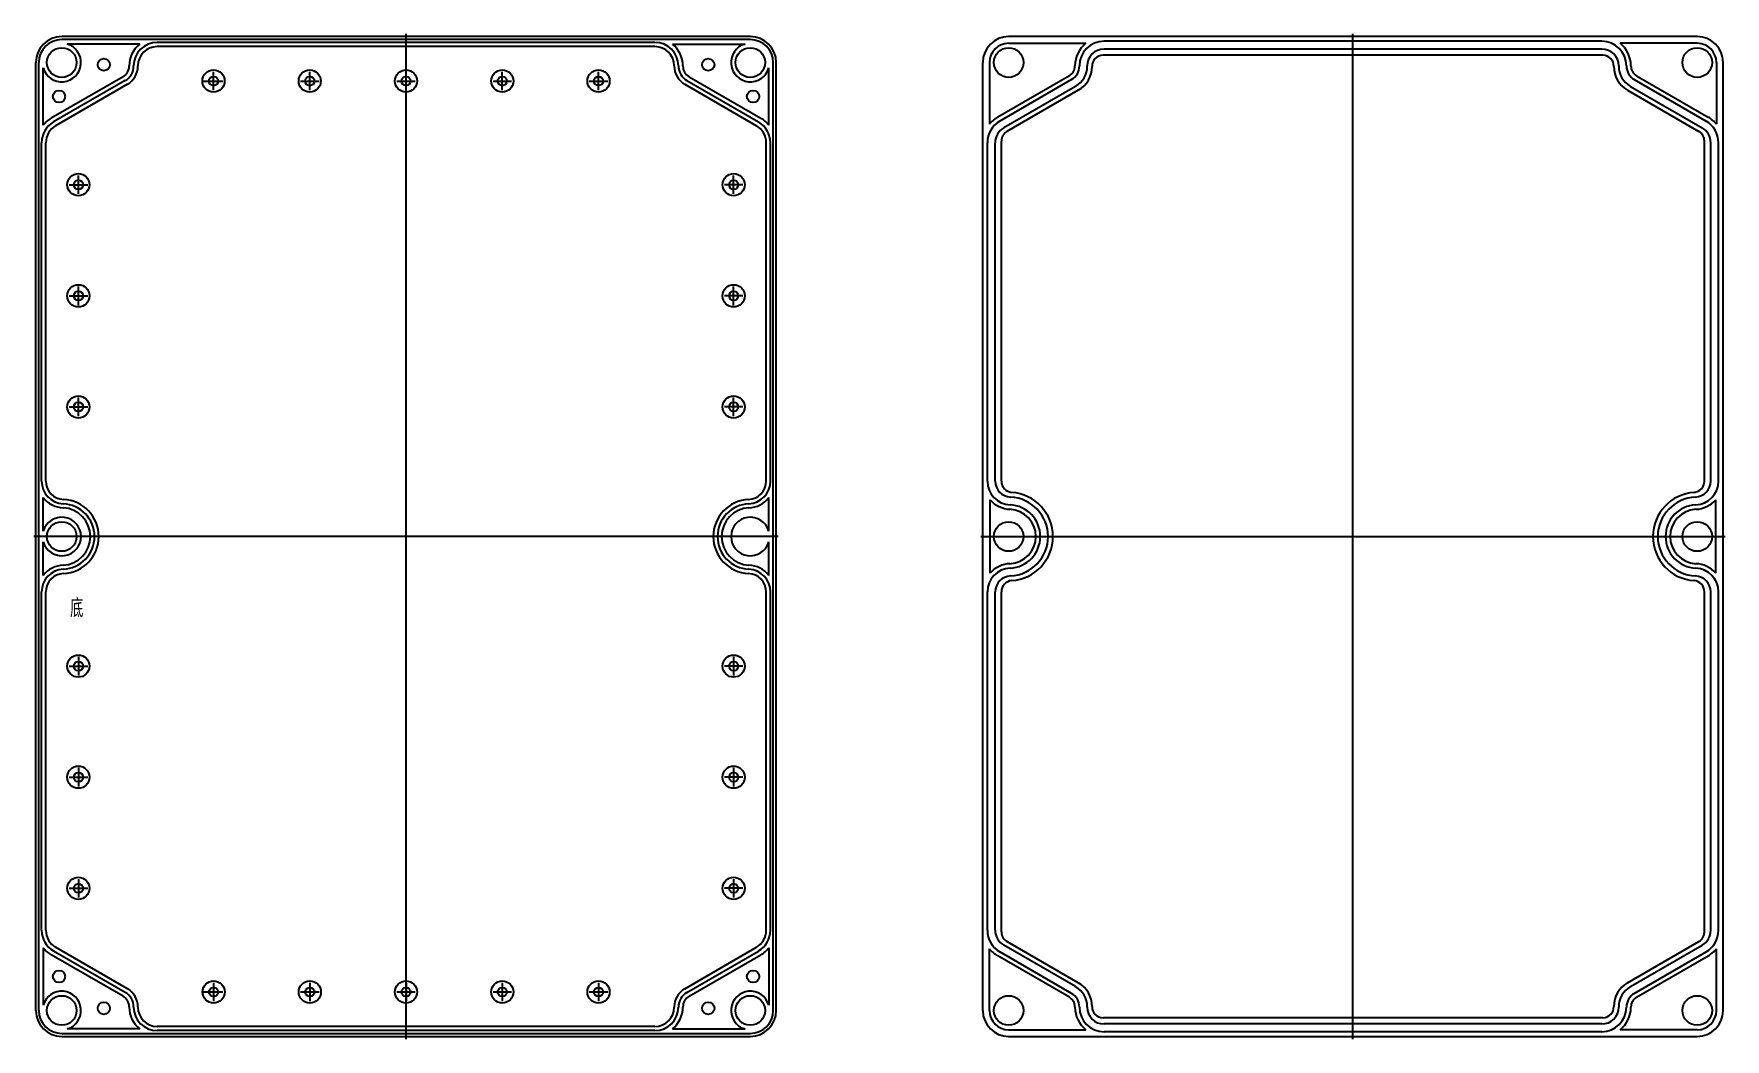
# Model space of a CAD drawing. Header units: millimetres. Extents: x 560 to 1168, y 309 to 1453.
# Drawn here: x 710.9 to 1167.8, y 308.5 to 580 of the extents above.
import ezdxf

# ---------------------------------------------------------------- set-up
doc = ezdxf.new("R2010")
doc.units = ezdxf.units.MM
doc.styles.get("Standard").update_dxf_attribs({"font": 'txt', "bigfont": 'gbcbig.shx'})

msp = doc.modelspace()

# ---------------------------------------------------------------- linework, layer by layer
for p, q in [((904.48, 579.26), (718.48, 579.26)), ((904.48, 578.46), (718.48, 578.46)), ((739.54, 577.26), (719.91, 577.26)), ((878.72, 577.71), (744.25, 577.71)), ((878.72, 576.56), (744.25, 576.56)), ((811.48, 308.51), (811.48, 580.01)), ((883.43, 577.26), (903.06, 577.26)), ((1160.27, 579.26), (974.27, 579.26)), ((974.27, 577.46), (995.1, 577.46)), ((1134.51, 578.01), (1000.04, 578.01)), ((1134.51, 575.91), (1000.04, 575.91)), ((1067.27, 308.51), (1067.27, 580.01)), ((1160.27, 577.46), (1139.45, 577.46)), ((711.48, 316.26), (711.48, 572.26)), ((712.28, 316.26), (712.28, 572.26)), ((736.7, 571.33), (736.7, 571.36)), ((737.9, 571.33), (737.9, 571.36)), ((739.05, 571.33), (739.05, 571.36)), ((883.92, 571.33), (883.92, 571.36)), ((885.07, 571.33), (885.07, 571.36)), ((886.27, 571.33), (886.27, 571.36)), ((910.68, 316.26), (910.68, 572.26)), ((911.48, 316.26), (911.48, 572.26)), ((967.27, 316.26), (967.27, 572.26)), ((969.07, 572.26), (969.07, 555.6)), ((992.19, 571.33), (992.19, 571.36)), ((993.39, 571.33), (993.39, 571.36)), ((995.49, 571.33), (995.49, 571.36)), ((996.79, 571.19), (996.79, 571.21)), ((1134.76, 574.21), (999.79, 574.21)), ((1137.76, 571.19), (1137.76, 571.21)), ((1139.06, 571.33), (1139.06, 571.36)), ((1141.16, 571.33), (1141.16, 571.36)), ((1142.36, 571.33), (1142.36, 571.36)), ((1165.47, 572.26), (1165.47, 555.6)), ((1167.27, 316.26), (1167.27, 572.26)), ((713.48, 555.37), (713.48, 570.84)), ((735.03, 568.43), (715.66, 557.25)), ((735.63, 567.39), (716.26, 556.21)), ((756.48, 567.26), (761.98, 567.26)), ((759.48, 564.76), (759.48, 569.76)), ((782.98, 567.26), (787.98, 567.26)), ((785.48, 564.76), (785.48, 569.76)), ((808.98, 567.26), (813.98, 567.26)), ((811.48, 564.76), (811.48, 569.76)), ((834.98, 567.26), (839.98, 567.26)), ((837.48, 564.76), (837.48, 569.76)), ((860.98, 567.26), (865.98, 567.26)), ((863.48, 564.76), (863.48, 569.76)), ((887.34, 567.39), (906.71, 556.21)), ((887.94, 568.43), (907.31, 557.25)), ((909.48, 555.37), (909.48, 570.84)), ((990.67, 568.69), (971.3, 557.51)), ((991.27, 567.65), (971.9, 556.47)), ((1143.28, 567.65), (1162.65, 556.47)), ((1143.88, 568.69), (1163.25, 557.51)), ((736.2, 566.39), (716.83, 555.21)), ((886.77, 566.39), (906.13, 555.21)), ((992.32, 565.83), (972.95, 554.65)), ((993.09, 564.78), (973.82, 553.65)), ((1141.46, 564.78), (1160.72, 553.65)), ((1142.23, 565.83), (1161.6, 554.65)), ((713.03, 459.24), (713.03, 550.62)), ((714.18, 459.24), (714.18, 550.62)), ((908.78, 459.24), (908.78, 550.62)), ((909.93, 459.24), (909.93, 550.62)), ((968.52, 459.24), (968.52, 550.62)), ((970.62, 459.24), (970.62, 550.62)), ((972.32, 459.18), (972.32, 551.05)), ((1162.22, 459.18), (1162.22, 551.05)), ((1163.92, 459.24), (1163.92, 550.62)), ((1166.02, 459.24), (1166.02, 550.62)), ((720.48, 539.26), (725.48, 539.26)), ((722.98, 536.76), (722.98, 541.76)), ((902.48, 539.26), (897.48, 539.26)), ((899.98, 536.76), (899.98, 541.76)), ((722.98, 506.76), (722.98, 511.76)), ((899.98, 506.76), (899.98, 511.76)), ((720.48, 509.26), (725.48, 509.26)), ((902.48, 509.26), (897.48, 509.26)), ((722.98, 476.76), (722.98, 481.76)), ((899.98, 476.76), (899.98, 481.76)), ((720.48, 479.26), (725.48, 479.26)), ((902.48, 479.26), (897.48, 479.26)), ((713.48, 445.69), (713.48, 454.77)), ((909.48, 445.69), (909.48, 454.77)), ((969.27, 444.26), (969.27, 454.15)), ((1165.27, 444.26), (1165.27, 454.15)), ((912.03, 444.26), (710.93, 444.26)), ((966.72, 444.26), (1167.82, 444.26)), ((969.27, 434.38), (969.27, 444.26)), ((1165.27, 434.38), (1165.27, 444.26)), ((713.48, 433.76), (713.48, 442.84)), ((909.48, 433.76), (909.48, 442.84)), ((713.03, 337.91), (713.03, 429.28)), ((714.18, 337.91), (714.18, 429.28)), ((908.78, 337.91), (908.78, 429.28)), ((909.93, 337.91), (909.93, 429.28)), ((968.52, 337.91), (968.52, 429.28)), ((970.62, 337.91), (970.62, 429.28)), ((972.32, 337.47), (972.32, 429.35)), ((1162.22, 337.47), (1162.22, 429.35)), ((1163.92, 337.91), (1163.92, 429.28)), ((1166.02, 337.91), (1166.02, 429.28)), ((722.98, 411.76), (722.98, 406.76)), ((899.98, 411.76), (899.98, 406.76)), ((720.48, 409.26), (725.48, 409.26)), ((902.48, 409.26), (897.48, 409.26)), ((720.48, 379.26), (725.48, 379.26)), ((722.98, 381.76), (722.98, 376.76)), ((902.48, 379.26), (897.48, 379.26)), ((899.98, 381.76), (899.98, 376.76)), ((720.48, 349.26), (725.48, 349.26)), ((722.98, 351.76), (722.98, 346.76)), ((902.48, 349.26), (897.48, 349.26)), ((899.98, 351.76), (899.98, 346.76)), ((992.32, 322.7), (972.95, 333.88)), ((993.09, 323.75), (973.82, 334.87)), ((1141.46, 323.75), (1160.72, 334.87)), ((1142.23, 322.7), (1161.6, 333.88)), ((713.48, 333.16), (713.48, 317.69)), ((735.03, 320.1), (715.66, 331.28)), ((735.63, 321.14), (716.26, 332.32)), ((736.2, 322.13), (716.83, 333.32)), ((886.77, 322.13), (906.13, 333.32)), ((887.34, 321.14), (906.71, 332.32)), ((887.94, 320.1), (907.31, 331.28)), ((909.48, 333.16), (909.48, 317.69)), ((969.07, 316.26), (969.07, 332.93)), ((990.67, 319.84), (971.3, 331.02)), ((991.27, 320.88), (971.9, 332.06)), ((1143.28, 320.88), (1162.65, 332.06)), ((1143.88, 319.84), (1163.25, 331.02)), ((1165.47, 316.26), (1165.47, 332.93)), ((756.5, 321.26), (762, 321.26)), ((759.5, 323.76), (759.5, 318.76)), ((783, 321.26), (788, 321.26)), ((785.5, 323.76), (785.5, 318.76)), ((808.98, 321.26), (813.98, 321.26)), ((811.48, 323.76), (811.48, 318.76)), ((834.98, 321.26), (839.98, 321.26)), ((837.48, 323.76), (837.48, 318.76)), ((860.98, 321.26), (865.98, 321.26)), ((863.48, 323.76), (863.48, 318.76)), ((736.7, 317.2), (736.7, 317.16)), ((737.9, 317.2), (737.9, 317.16)), ((739.05, 317.2), (739.05, 317.16)), ((883.92, 317.2), (883.92, 317.16)), ((885.07, 317.2), (885.07, 317.16)), ((886.27, 317.2), (886.27, 317.16)), ((992.19, 317.2), (992.19, 317.16)), ((995.49, 317.2), (995.49, 317.16)), ((996.79, 317.34), (996.79, 317.31)), ((1137.76, 317.34), (1137.76, 317.31)), ((1139.06, 317.2), (1139.06, 317.16)), ((1141.16, 317.2), (1141.16, 317.16)), ((1142.36, 317.2), (1142.36, 317.16)), ((739.54, 311.26), (719.91, 311.26)), ((878.72, 311.96), (744.25, 311.96)), ((878.72, 310.81), (744.25, 310.81)), ((883.43, 311.26), (903.06, 311.26)), ((974.27, 311.06), (995.1, 311.06)), ((1134.76, 314.31), (999.79, 314.31)), ((1134.51, 312.61), (1000.04, 312.61)), ((1160.27, 311.06), (1139.45, 311.06)), ((718.48, 310.06), (904.48, 310.06)), ((718.48, 309.26), (904.48, 309.26)), ((974.27, 309.26), (1160.27, 309.26)), ((1134.51, 310.51), (1000.04, 310.51))]:
    msp.add_line(p, q)
for centre, radius in [((718.48, 572.26), 4), ((904.48, 572.26), 4), ((974.27, 572.26), 4), ((1160.27, 572.26), 4), ((729.85, 571.68), 1.65), ((893.12, 571.68), 1.65), ((759.48, 567.26), 3), ((759.48, 567.26), 1.25), ((785.48, 567.26), 3), ((785.48, 567.26), 1.25), ((811.48, 567.26), 3), ((811.48, 567.26), 1.25), ((837.48, 567.26), 3), ((837.48, 567.26), 1.25), ((863.48, 567.26), 3), ((863.48, 567.26), 1.25), ((717.74, 563.1), 1.65), ((905.23, 563.1), 1.65), ((722.98, 539.26), 3), ((722.98, 539.26), 1.25), ((899.98, 539.26), 3), ((899.98, 539.26), 1.25), ((722.98, 509.26), 3), ((899.98, 509.26), 3), ((722.98, 509.26), 1.25), ((899.98, 509.26), 1.25), ((722.98, 479.26), 3), ((722.98, 479.26), 1.25), ((899.98, 479.26), 3), ((899.98, 479.26), 1.25), ((718.48, 444.26), 4), ((974.27, 444.26), 4), ((1160.27, 444.26), 4), ((722.98, 409.26), 3), ((899.98, 409.26), 3), ((722.98, 409.26), 1.25), ((899.98, 409.26), 1.25), ((722.98, 379.26), 3), ((722.98, 379.26), 1.25), ((899.98, 379.26), 3), ((899.98, 379.26), 1.25), ((722.98, 349.26), 3), ((899.98, 349.26), 3), ((722.98, 349.26), 1.25), ((899.98, 349.26), 1.25), ((717.74, 325.43), 1.65), ((905.23, 325.43), 1.65), ((718.48, 316.26), 4), ((759.5, 321.26), 3), ((759.5, 321.26), 1.25), ((785.5, 321.26), 3), ((785.5, 321.26), 1.25), ((811.48, 321.26), 3), ((811.48, 321.26), 1.25), ((837.48, 321.26), 3), ((837.48, 321.26), 1.25), ((863.48, 321.26), 3), ((863.48, 321.26), 1.25), ((904.48, 316.26), 4), ((974.27, 316.26), 4), ((1160.27, 316.26), 4), ((729.85, 316.85), 1.65), ((893.12, 316.85), 1.65)]:
    msp.add_circle(centre, radius)
for centre, radius, start, end in [((718.48, 572.26), 7, 90, 180), ((718.48, 572.26), 6.2, 90, 180), ((718.48, 572.26), 5.2, 195.9424, 74.0576), ((744.25, 571.36), 7.55, 128.6058, 180), ((744.25, 571.36), 6.35, 90, 180), ((744.25, 571.36), 5.2, 90, 180), ((878.72, 571.36), 6.35, 0, 90), ((878.72, 571.36), 5.2, 0, 90), ((878.72, 571.36), 7.55, 0, 51.3942), ((904.48, 572.26), 5.2, 105.9424, 344.0576), ((904.48, 572.26), 7, 0, 90), ((904.48, 572.26), 6.2, 0, 90), ((974.27, 572.26), 7, 90, 180), ((974.27, 572.26), 5.2, 90, 180), ((1000.04, 571.36), 7.85, 129.0069, 180), ((1000.04, 571.36), 6.65, 90, 180), ((1000.04, 571.36), 4.55, 90, 180), ((1134.51, 571.36), 6.65, 0, 90), ((1134.51, 571.36), 4.55, 0, 90), ((1134.51, 571.36), 7.85, 0, 50.9931), ((1160.27, 572.26), 7, 0, 90), ((1160.27, 572.26), 5.2, 0, 90), ((733.35, 571.33), 3.35, 300, 0), ((733.35, 571.33), 4.55, 300, 0), ((733.35, 571.33), 5.7, 300, 0), ((889.62, 571.33), 5.7, 180, 240), ((889.62, 571.33), 4.55, 180, 240), ((889.62, 571.33), 3.35, 180, 240), ((989.14, 571.33), 3.05, 300, 0), ((989.14, 571.33), 4.25, 300, 0), ((989.14, 571.33), 6.35, 300, 0), ((989.39, 571.19), 7.4, 300, 0), ((999.79, 571.21), 3, 90, 180), ((1134.76, 571.21), 3, 0, 90), ((1145.16, 571.19), 7.4, 180, 240), ((1145.41, 571.33), 6.35, 180, 240), ((1145.41, 571.33), 4.25, 180, 240), ((1145.41, 571.33), 3.05, 180, 240), ((975.27, 550.62), 7.95, 120, 141.2491), ((1159.27, 550.62), 7.95, 38.7509, 60), ((719.48, 550.62), 6.45, 120, 180), ((719.48, 550.62), 7.65, 120, 141.6573), ((719.48, 550.62), 5.3, 120, 180), ((903.48, 550.62), 5.3, 360, 60), ((903.48, 550.62), 6.45, 360, 60), ((903.48, 550.62), 7.65, 38.3427, 60), ((975.27, 550.62), 6.75, 120, 180), ((975.27, 550.62), 4.65, 120, 180), ((975.32, 551.05), 3, 120, 180), ((1159.22, 551.05), 3, 360, 60), ((1159.27, 550.62), 4.65, 360, 60), ((1159.27, 550.62), 6.75, 360, 60), ((719.18, 459.25), 6.15, 180, 267.3252), ((719.18, 459.25), 5, 180, 267.3252), ((903.78, 459.25), 5, 272.6748, 0), ((903.78, 459.25), 6.15, 272.6748, 0), ((974.97, 459.25), 6.45, 180, 267.3252), ((974.97, 459.25), 4.35, 180, 267.3252), ((975.32, 459.18), 3, 180, 265.9726), ((1159.22, 459.18), 3, 274.0274, 0), ((1159.57, 459.25), 4.35, 272.6748, 0), ((1159.57, 459.25), 6.45, 272.6748, 0), ((719.18, 459.25), 7.25, 218.1676, 267.3252), ((718.48, 444.26), 8.85, 272.6748, 87.3252), ((718.48, 444.26), 10, 272.6748, 87.3252), ((904.48, 444.26), 10, 92.6748, 267.3252), ((904.48, 444.26), 8.85, 92.6748, 267.3252), ((903.78, 459.25), 7.25, 272.6748, 321.8324), ((974.97, 459.25), 7.65, 221.8325, 267.3252), ((974.27, 444.26), 8.55, 272.6748, 87.3252), ((974.27, 444.26), 10.65, 272.6748, 87.3252), ((974.27, 444.26), 11.95, 274.0274, 85.9726), ((1160.27, 444.26), 11.95, 94.0274, 265.9726), ((1160.27, 444.26), 10.65, 92.6748, 267.3252), ((1160.27, 444.26), 8.55, 92.6748, 267.3252), ((1159.57, 459.25), 7.65, 272.6748, 318.1675), ((718.48, 444.26), 5.2, 195.9424, 164.0576), ((718.48, 444.26), 7.75, 272.6748, 87.3252), ((904.48, 444.26), 7.75, 92.6748, 267.3252), ((904.48, 444.26), 5.2, 15.9424, 344.0576), ((974.27, 444.26), 7.35, 272.6748, 87.3252), ((1160.27, 444.26), 7.35, 92.6748, 267.3252), ((719.18, 429.28), 6.15, 92.6748, 180), ((719.18, 429.28), 7.25, 92.6748, 141.8324), ((719.18, 429.28), 5, 92.6748, 180), ((903.78, 429.28), 5, 0, 87.3252), ((903.78, 429.28), 6.15, 0, 87.3252), ((903.78, 429.28), 7.25, 38.1676, 87.3252), ((974.97, 429.28), 6.45, 92.6748, 180), ((974.97, 429.28), 7.65, 92.6748, 138.1675), ((1159.57, 429.28), 6.45, 0, 87.3252), ((1159.57, 429.28), 7.65, 41.8325, 87.3252), ((974.97, 429.28), 4.35, 92.6748, 180), ((975.32, 429.35), 3, 94.0274, 180), ((1159.22, 429.35), 3, 0, 85.9726), ((1159.57, 429.28), 4.35, 0, 87.3252), ((719.48, 337.91), 6.45, 180, 240), ((719.48, 337.91), 5.3, 180, 240), ((903.48, 337.91), 5.3, 300, 0), ((903.48, 337.91), 6.45, 300, 0), ((975.27, 337.91), 6.75, 180, 240), ((975.27, 337.91), 4.65, 180, 240), ((975.32, 337.47), 3, 180, 240), ((1159.22, 337.47), 3, 300, 0), ((1159.27, 337.91), 4.65, 300, 0), ((1159.27, 337.91), 6.75, 300, 0), ((719.48, 337.91), 7.65, 218.3427, 240), ((903.48, 337.91), 7.65, 300, 321.6573), ((975.27, 337.91), 7.95, 218.7509, 240), ((1159.27, 337.91), 7.95, 300, 321.2491), ((718.48, 316.26), 5.2, 285.9424, 164.0576), ((733.35, 317.2), 3.35, 0, 60), ((733.35, 317.2), 4.55, 0, 60), ((733.35, 317.2), 5.7, 0, 60), ((889.62, 317.2), 5.7, 120, 180), ((889.62, 317.2), 4.55, 120, 180), ((889.62, 317.2), 3.35, 120, 180), ((904.48, 316.26), 5.2, 15.9424, 254.0576), ((989.14, 317.2), 3.05, 0, 60), ((989.14, 317.2), 4.25, 0, 60), ((989.14, 317.2), 6.35, 0, 60), ((989.39, 317.34), 7.4, 0, 60), ((1145.16, 317.34), 7.4, 120, 180), ((1145.41, 317.2), 6.35, 120, 180), ((1145.41, 317.2), 4.25, 120, 180), ((1145.41, 317.2), 3.05, 120, 180), ((718.48, 316.26), 7, 180, 270), ((718.48, 316.26), 6.2, 180, 270), ((744.25, 317.16), 7.55, 180, 231.3942), ((744.25, 317.16), 6.35, 180, 270), ((744.25, 317.16), 5.2, 180, 270), ((878.72, 317.16), 5.2, 270, 0), ((878.72, 317.16), 6.35, 270, 0), ((878.72, 317.16), 7.55, 308.6058, 0), ((904.48, 316.26), 7, 270, 0), ((904.48, 316.26), 6.2, 270, 0), ((974.27, 316.26), 7, 180, 270), ((974.27, 316.26), 5.2, 180, 270), ((1000.04, 317.16), 7.85, 180, 230.9931), ((1000.04, 317.16), 6.65, 180, 270), ((1000.04, 317.16), 4.55, 180, 270), ((999.79, 317.31), 3, 180, 270), ((1134.51, 317.16), 6.65, 270, 0), ((1134.51, 317.16), 4.55, 270, 0), ((1134.76, 317.31), 3, 270, 0), ((1134.51, 317.16), 7.85, 309.0069, 0), ((1160.27, 316.26), 7, 270, 0), ((1160.27, 316.26), 5.2, 270, 0)]:
    msp.add_arc(centre, radius, start, end)

# ---------------------------------------------------------------- texts
at = {"insert": (720.73, 427.4), "char_height": 5, "width": 33.9875, "attachment_point": 1}
msp.add_mtext('底', dxfattribs=at)

doc.saveas('drawing.dxf')
